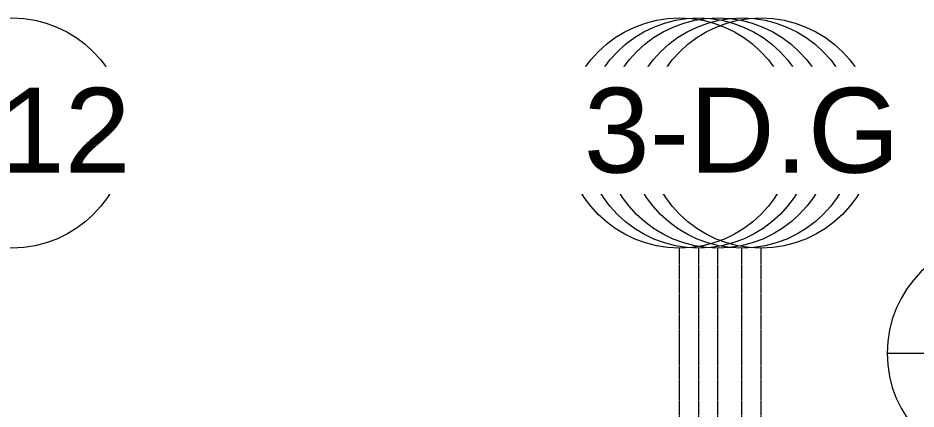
# Model space of a CAD drawing. Header units: inches. Extents: x -55396 to -733, y -290 to 853.
# Drawn here: x -23083.4 to -22708.8, y 422.3 to 585.5 of the extents above; entities that cross this region are included whole.
import ezdxf

# ---------------------------------------------------------------- set-up
doc = ezdxf.new("R2010")
doc.units = ezdxf.units.IN
doc.header["$MEASUREMENT"] = 0
doc.linetypes.add('Grid Line 1_2_', pattern=[0.875, 0.5, -0.125, 0.125, -0.125])
for name, color, linetype, lineweight in [('A-ANNO-SYMB', 150, 'Continuous', 9), ('S-GRID', 1, 'Continuous', 9), ('S-GRID-IDEN', 1, 'Continuous', 9)]:
    doc.layers.add(name, color=color, linetype=linetype, lineweight=lineweight)
doc.styles.add('Arial_1', font='arial.ttf', dxfattribs={"height": 35.407186})

# ---------------------------------------------------------------- blocks, each defined once
blk = doc.blocks.new('Grid - Grid Head - Circle-14747-Section 13')
at = {"layer": 'S-GRID-IDEN'}
blk.add_circle((-23085.89, 537.49), 48, dxfattribs=at)
blk = doc.blocks.new('Section - Callout Head-19020-Section 13')
at = {"layer": 'A-ANNO-SYMB'}
blk.add_line((-22720.81, 445.63), (-22624.81, 445.63), dxfattribs=at)
for start, end in [(0, 180), (180, 360)]:
    blk.add_arc((-22672.81, 445.63), 48, start, end, dxfattribs=at)

msp = doc.modelspace()

# ---------------------------------------------------------------- linework, layer by layer
at = {"layer": 'S-GRID', "linetype": 'Grid Line 1_2_'}
for p, q in [((-22807.39, -273.16), (-22807.39, 489.49)), ((-22799.39, -273.16), (-22799.39, 489.49)), ((-22799.39, -273.16), (-22799.39, 489.49)), ((-22791.39, -273.16), (-22791.39, 489.49)), ((-22781.39, -273.16), (-22781.39, 489.49)), ((-22781.39, -273.16), (-22781.39, 489.49)), ((-22773.39, -273.16), (-22773.39, 489.49))]:
    msp.add_line(p, q, dxfattribs=at)

# ---------------------------------------------------------------- block references
at = {"layer": 'A-ANNO-SYMB'}
msp.add_blockref('Section - Callout Head-19020-Section 13', (0, 0), dxfattribs=at)
at = {"layer": 'S-GRID-IDEN'}
for p in [(0, 0), (278.5, 0)]:
    msp.add_blockref('Grid - Grid Head - Circle-14747-Section 13', p, dxfattribs=at)

# ---------------------------------------------------------------- next in the draw order: texts
at = {"layer": 'S-GRID-IDEN', "char_height": 35.407, "attachment_point": 2, "line_spacing_factor": 0.938532, "style": 'Arial_1', "bg_fill": 3, "box_fill_scale": 1.25, "bg_fill_color": 0, "bg_fill_transparency": 0}
for s, insert, width in [('1-12', (-23085.9, 556.37), 117.936), ('3-E.G', (-22807.4, 556.37), 153.792)]:
    msp.add_mtext(s, dxfattribs=dict(at, insert=insert, width=width))

# ---------------------------------------------------------------- next in the draw order: block references
at = {"layer": 'S-GRID-IDEN'}
for p in [(0, 0), (286.5, 0)]:
    msp.add_blockref('Grid - Grid Head - Circle-14747-Section 13', p, dxfattribs=at)

# ---------------------------------------------------------------- next in the draw order: texts
at = {"layer": 'S-GRID-IDEN', "char_height": 35.407, "attachment_point": 2, "line_spacing_factor": 0.938532, "style": 'Arial_1', "bg_fill": 3, "box_fill_scale": 1.25, "bg_fill_color": 0, "bg_fill_transparency": 0}
for s, insert, width in [('2-12', (-23085.9, 556.37), 117.936), ('3-E', (-22799.4, 556.37), 91.584)]:
    msp.add_mtext(s, dxfattribs=dict(at, insert=insert, width=width))

# ---------------------------------------------------------------- next in the draw order: block references
at = {"layer": 'S-GRID-IDEN'}
msp.add_blockref('Grid - Grid Head - Circle-14747-Section 13', (294.5, 0), dxfattribs=at)

# ---------------------------------------------------------------- next in the draw order: texts
at = {"layer": 'S-GRID-IDEN', "insert": (-22791.4, 556.37), "char_height": 35.407, "width": 117.936, "attachment_point": 2, "line_spacing_factor": 0.938532, "style": 'Arial_1', "bg_fill": 3, "box_fill_scale": 1.25, "bg_fill_color": 0, "bg_fill_transparency": 0}
msp.add_mtext('1-13', dxfattribs=at)

# ---------------------------------------------------------------- next in the draw order: block references
at = {"layer": 'S-GRID-IDEN'}
msp.add_blockref('Grid - Grid Head - Circle-14747-Section 13', (304.5, 0), dxfattribs=at)

# ---------------------------------------------------------------- next in the draw order: texts
at = {"layer": 'S-GRID-IDEN', "insert": (-22781.4, 556.37), "char_height": 35.407, "width": 180.144, "attachment_point": 2, "line_spacing_factor": 0.938532, "style": 'Arial_1', "bg_fill": 3, "box_fill_scale": 1.25, "bg_fill_color": 0, "bg_fill_transparency": 0}
msp.add_mtext('1-13.G', dxfattribs=at)

# ---------------------------------------------------------------- next in the draw order: block references
at = {"layer": 'S-GRID-IDEN'}
msp.add_blockref('Grid - Grid Head - Circle-14747-Section 13', (286.5, 0), dxfattribs=at)

# ---------------------------------------------------------------- next in the draw order: texts
at = {"layer": 'S-GRID-IDEN', "insert": (-22799.4, 556.37), "char_height": 35.407, "width": 117.936, "attachment_point": 2, "line_spacing_factor": 0.938532, "style": 'Arial_1', "bg_fill": 3, "box_fill_scale": 1.25, "bg_fill_color": 0, "bg_fill_transparency": 0}
msp.add_mtext('2-13', dxfattribs=at)

# ---------------------------------------------------------------- next in the draw order: block references
at = {"layer": 'S-GRID-IDEN'}
msp.add_blockref('Grid - Grid Head - Circle-14747-Section 13', (312.5, 0), dxfattribs=at)

# ---------------------------------------------------------------- next in the draw order: texts
at = {"layer": 'S-GRID-IDEN', "insert": (-22773.4, 556.37), "char_height": 35.407, "width": 94.608, "attachment_point": 2, "line_spacing_factor": 0.938532, "style": 'Arial_1', "bg_fill": 3, "box_fill_scale": 1.25, "bg_fill_color": 0, "bg_fill_transparency": 0}
msp.add_mtext('3-D', dxfattribs=at)

# ---------------------------------------------------------------- next in the draw order: block references
at = {"layer": 'S-GRID-IDEN'}
msp.add_blockref('Grid - Grid Head - Circle-14747-Section 13', (304.5, 0), dxfattribs=at)

# ---------------------------------------------------------------- next in the draw order: texts
at = {"layer": 'S-GRID-IDEN', "insert": (-22781.4, 556.37), "char_height": 35.407, "width": 156.816, "attachment_point": 2, "line_spacing_factor": 0.938532, "style": 'Arial_1', "bg_fill": 3, "box_fill_scale": 1.25, "bg_fill_color": 0, "bg_fill_transparency": 0}
msp.add_mtext('3-D.G', dxfattribs=at)

doc.saveas('drawing.dxf')
